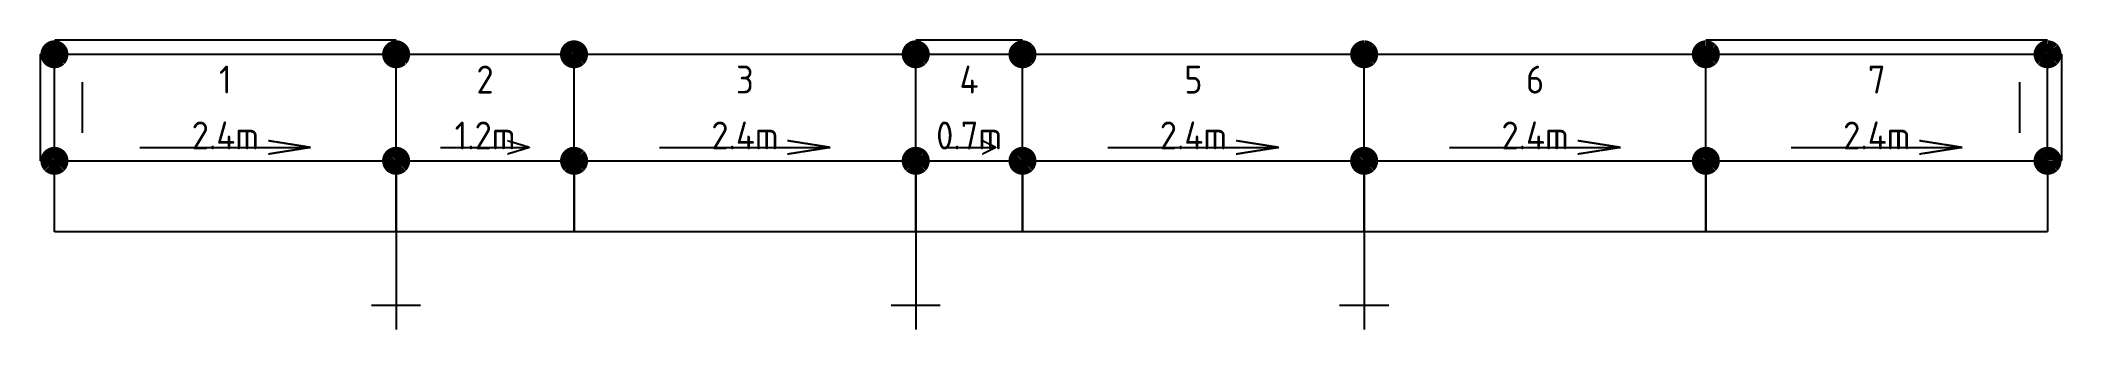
# Model space of a CAD drawing. Header units: millimetres. Extents: x 44718 to 59145, y -8772 to -6702.
import ezdxf
from ezdxf.enums import TextEntityAlignment as Align

# ---------------------------------------------------------------- set-up
doc = ezdxf.new("R2010")
doc.units = ezdxf.units.MM
doc.linetypes.add('KwikScaf_DASHED', pattern=[3.75, 2.5, -1.25])
doc.linetypes.add('KwikScaf_Line', pattern=[1, 1, 0])
doc.layers.add('KwikScaf Schematic', color=7, linetype='CONTINUOUS')
doc.styles.add('KwikScaf ISO', font='isocp.shx')

msp = doc.modelspace()

# ---------------------------------------------------------------- linework, layer by layer
at = {"layer": 'KwikScaf Schematic', "color": 3, "linetype": 'KwikScaf_DASHED'}
for p, q in [((47257, -6702), (44818, -6702)), ((59045, -6702), (56606, -6702)), ((44718, -7564), (44718, -6802)), ((59145, -6802), (59145, -7564)), ((45018, -7364), (45018, -7002)), ((58845, -7002), (58845, -7364))]:
    msp.add_line(p, q, dxfattribs=at)
at = {"layer": 'KwikScaf Schematic', "color": 4, "linetype": 'KwikScaf_DASHED'}
msp.add_line((51728, -6702), (50966, -6702), dxfattribs=at)
at = {"layer": 'KwikScaf Schematic', "color": 3, "linetype": 'KwikScaf_Line'}
for p, q in [((44818, -6802), (47257, -6802)), ((44818, -7564), (44818, -6802)), ((47257, -7564), (47257, -6802)), ((48527, -6802), (50966, -6802)), ((50966, -7564), (50966, -6802)), ((51728, -6802), (54167, -6802)), ((54167, -7564), (54167, -6802)), ((54167, -6802), (56606, -6802)), ((56606, -7564), (56606, -6802)), ((56606, -6802), (59045, -6802)), ((59045, -7564), (59045, -6802)), ((45428, -7469), (46647, -7469)), ((46647, -7469), (46343, -7421)), ((46647, -7469), (46343, -7517)), ((49137, -7469), (50356, -7469)), ((50356, -7469), (50052, -7421)), ((50356, -7469), (50052, -7517)), ((52338, -7469), (53557, -7469)), ((53557, -7469), (53253, -7421)), ((53557, -7469), (53253, -7517)), ((54777, -7469), (55996, -7469)), ((55996, -7469), (55692, -7421)), ((55996, -7469), (55692, -7517)), ((57216, -7469), (58435, -7469)), ((58435, -7469), (58131, -7421)), ((58435, -7469), (58131, -7517)), ((44818, -7564), (47257, -7564)), ((44818, -8072), (44818, -7564)), ((47257, -7564), (47257, -8072)), ((48527, -7564), (50966, -7564)), ((48527, -8072), (48527, -7564)), ((50966, -7564), (50966, -8072)), ((51728, -7564), (54167, -7564)), ((51728, -8072), (51728, -7564)), ((54167, -7564), (54167, -8072)), ((54167, -7564), (56606, -7564)), ((54167, -8072), (54167, -7564)), ((56606, -7564), (56606, -8072)), ((56606, -7564), (59045, -7564)), ((56606, -8072), (56606, -7564)), ((59045, -7564), (59045, -8072)), ((47257, -8072), (44818, -8072)), ((47257, -8072), (47257, -8772)), ((50966, -8072), (48527, -8072)), ((50966, -8072), (50966, -8772)), ((54167, -8072), (51728, -8072)), ((54167, -8072), (54167, -8772)), ((56606, -8072), (54167, -8072)), ((59045, -8072), (56606, -8072)), ((47082, -8597), (47432, -8597)), ((50791, -8597), (51141, -8597)), ((53992, -8597), (54342, -8597))]:
    msp.add_line(p, q, dxfattribs=at)
at = {"layer": 'KwikScaf Schematic', "color": 1, "linetype": 'KwikScaf_Line'}
for p, q in [((47257, -6802), (48527, -6802)), ((48527, -7564), (48527, -6802)), ((47575, -7469), (48210, -7469)), ((48210, -7469), (48051, -7421)), ((48210, -7469), (48051, -7517)), ((47257, -7564), (48527, -7564)), ((47257, -8072), (47257, -7564)), ((48527, -7564), (48527, -8072)), ((48527, -8072), (47257, -8072))]:
    msp.add_line(p, q, dxfattribs=at)
at = {"layer": 'KwikScaf Schematic', "color": 4, "linetype": 'KwikScaf_Line'}
for p, q in [((50966, -6802), (51728, -6802)), ((51728, -7564), (51728, -6802)), ((51157, -7469), (51538, -7469)), ((51538, -7469), (51442, -7421)), ((51538, -7469), (51442, -7517)), ((50966, -7564), (51728, -7564)), ((50966, -8072), (50966, -7564)), ((51728, -7564), (51728, -8072)), ((51728, -8072), (50966, -8072))]:
    msp.add_line(p, q, dxfattribs=at)
at = {"layer": 'KwikScaf Schematic', "color": 3, "linetype": 'KwikScaf_Line'}
for points in [[(44818, -6752, 100, 100, -0.198912), (44854, -6767, 100, 100, -0.198912), (44868, -6802, 100, 100, -0.198912), (44854, -6838, 100, 100, -0.198912), (44818, -6852, 100, 100, -0.198912), (44783, -6838, 100, 100, -0.198912), (44768, -6802, 100, 100, -0.198912), (44783, -6767, 100, 100, -0.198912)], [(47257, -6752, 100, 100, -0.198912), (47293, -6767, 100, 100, -0.198912), (47307, -6802, 100, 100, -0.198912), (47293, -6838, 100, 100, -0.198912), (47257, -6852, 100, 100, -0.198912), (47222, -6838, 100, 100, -0.198912), (47207, -6802, 100, 100, -0.198912), (47222, -6767, 100, 100, -0.198912)], [(48527, -6752, 100, 100, -0.198912), (48563, -6767, 100, 100, -0.198912), (48577, -6802, 100, 100, -0.198912), (48563, -6838, 100, 100, -0.198912), (48527, -6852, 100, 100, -0.198912), (48492, -6838, 100, 100, -0.198912), (48477, -6802, 100, 100, -0.198912), (48492, -6767, 100, 100, -0.198912)], [(50966, -6752, 100, 100, -0.198912), (51002, -6767, 100, 100, -0.198912), (51016, -6802, 100, 100, -0.198912), (51002, -6838, 100, 100, -0.198912), (50966, -6852, 100, 100, -0.198912), (50931, -6838, 100, 100, -0.198912), (50916, -6802, 100, 100, -0.198912), (50931, -6767, 100, 100, -0.198912)], [(51728, -6752, 100, 100, -0.198912), (51764, -6767, 100, 100, -0.198912), (51778, -6802, 100, 100, -0.198912), (51764, -6838, 100, 100, -0.198912), (51728, -6852, 100, 100, -0.198912), (51693, -6838, 100, 100, -0.198912), (51678, -6802, 100, 100, -0.198912), (51693, -6767, 100, 100, -0.198912)], [(54167, -6752, 100, 100, -0.198912), (54203, -6767, 100, 100, -0.198912), (54217, -6802, 100, 100, -0.198912), (54203, -6838, 100, 100, -0.198912), (54167, -6852, 100, 100, -0.198912), (54132, -6838, 100, 100, -0.198912), (54117, -6802, 100, 100, -0.198912), (54132, -6767, 100, 100, -0.198912)], [(54167, -6752, 100, 100, -0.198912), (54203, -6767, 100, 100, -0.198912), (54217, -6802, 100, 100, -0.198912), (54203, -6838, 100, 100, -0.198912), (54167, -6852, 100, 100, -0.198912), (54132, -6838, 100, 100, -0.198912), (54117, -6802, 100, 100, -0.198912), (54132, -6767, 100, 100, -0.198912)], [(56606, -6752, 100, 100, -0.198912), (56642, -6767, 100, 100, -0.198912), (56656, -6802, 100, 100, -0.198912), (56642, -6838, 100, 100, -0.198912), (56606, -6852, 100, 100, -0.198912), (56571, -6838, 100, 100, -0.198912), (56556, -6802, 100, 100, -0.198912), (56571, -6767, 100, 100, -0.198912)], [(56606, -6752, 100, 100, -0.198912), (56642, -6767, 100, 100, -0.198912), (56656, -6802, 100, 100, -0.198912), (56642, -6838, 100, 100, -0.198912), (56606, -6852, 100, 100, -0.198912), (56571, -6838, 100, 100, -0.198912), (56556, -6802, 100, 100, -0.198912), (56571, -6767, 100, 100, -0.198912)], [(59045, -6752, 100, 100, -0.198912), (59081, -6767, 100, 100, -0.198912), (59095, -6802, 100, 100, -0.198912), (59081, -6838, 100, 100, -0.198912), (59045, -6852, 100, 100, -0.198912), (59010, -6838, 100, 100, -0.198912), (58995, -6802, 100, 100, -0.198912), (59010, -6767, 100, 100, -0.198912)], [(47257, -7514, 100, 100, -0.198912), (47293, -7529, 100, 100, -0.198912), (47307, -7564, 100, 100, -0.198912), (47293, -7600, 100, 100, -0.198912), (47257, -7614, 100, 100, -0.198912), (47222, -7600, 100, 100, -0.198912), (47207, -7564, 100, 100, -0.198912), (47222, -7529, 100, 100, -0.198912)], [(50966, -7514, 100, 100, -0.198912), (51002, -7529, 100, 100, -0.198912), (51016, -7564, 100, 100, -0.198912), (51002, -7600, 100, 100, -0.198912), (50966, -7614, 100, 100, -0.198912), (50931, -7600, 100, 100, -0.198912), (50916, -7564, 100, 100, -0.198912), (50931, -7529, 100, 100, -0.198912)], [(54167, -7514, 100, 100, -0.198912), (54203, -7529, 100, 100, -0.198912), (54217, -7564, 100, 100, -0.198912), (54203, -7600, 100, 100, -0.198912), (54167, -7614, 100, 100, -0.198912), (54132, -7600, 100, 100, -0.198912), (54117, -7564, 100, 100, -0.198912), (54132, -7529, 100, 100, -0.198912)], [(56606, -7514, 100, 100, -0.198912), (56642, -7529, 100, 100, -0.198912), (56656, -7564, 100, 100, -0.198912), (56642, -7600, 100, 100, -0.198912), (56606, -7614, 100, 100, -0.198912), (56571, -7600, 100, 100, -0.198912), (56556, -7564, 100, 100, -0.198912), (56571, -7529, 100, 100, -0.198912)], [(59045, -7514, 100, 100, -0.198912), (59081, -7529, 100, 100, -0.198912), (59095, -7564, 100, 100, -0.198912), (59081, -7600, 100, 100, -0.198912), (59045, -7614, 100, 100, -0.198912), (59010, -7600, 100, 100, -0.198912), (58995, -7564, 100, 100, -0.198912), (59010, -7529, 100, 100, -0.198912)]]:
    msp.add_lwpolyline(points, format="xyseb", close=True, dxfattribs=at)
at = {"layer": 'KwikScaf Schematic', "color": 1, "linetype": 'KwikScaf_Line'}
msp.add_lwpolyline([(47257, -6752, 100, 100, -0.198912), (47293, -6767, 100, 100, -0.198912), (47307, -6802, 100, 100, -0.198912), (47293, -6838, 100, 100, -0.198912), (47257, -6852, 100, 100, -0.198912), (47222, -6838, 100, 100, -0.198912), (47207, -6802, 100, 100, -0.198912), (47222, -6767, 100, 100, -0.198912)], format="xyseb", close=True, dxfattribs=at)
at = {"layer": 'KwikScaf Schematic', "color": 1, "linetype": 'KwikScaf_Line', "const_width": 100}
for points in [[(48527, -6752, -0.198912), (48563, -6767, -0.198912), (48577, -6802, -0.198912), (48563, -6838, -0.198912), (48527, -6852, -0.198912), (48492, -6838, -0.198912), (48477, -6802, -0.198912), (48492, -6767, -0.198912)], [(47257, -7514, -0.198912), (47293, -7529, -0.198912), (47307, -7564, -0.198912), (47293, -7600, -0.198912), (47257, -7614, -0.198912), (47222, -7600, -0.198912), (47207, -7564, -0.198912), (47222, -7529, -0.198912)], [(48527, -7514, -0.198912), (48563, -7529, -0.198912), (48577, -7564, -0.198912), (48563, -7600, -0.198912), (48527, -7614, -0.198912), (48492, -7600, -0.198912), (48477, -7564, -0.198912), (48492, -7529, -0.198912)]]:
    msp.add_lwpolyline(points, format="xyb", close=True, dxfattribs=at)
at = {"layer": 'KwikScaf Schematic', "color": 4, "linetype": 'KwikScaf_Line'}
for points in [[(50966, -6752, 100, 100, -0.198912), (51002, -6767, 100, 100, -0.198912), (51016, -6802, 100, 100, -0.198912), (51002, -6838, 100, 100, -0.198912), (50966, -6852, 100, 100, -0.198912), (50931, -6838, 100, 100, -0.198912), (50916, -6802, 100, 100, -0.198912), (50931, -6767, 100, 100, -0.198912)], [(51728, -7514, 100, 100, -0.198912), (51764, -7529, 100, 100, -0.198912), (51778, -7564, 100, 100, -0.198912), (51764, -7600, 100, 100, -0.198912), (51728, -7614, 100, 100, -0.198912), (51693, -7600, 100, 100, -0.198912), (51678, -7564, 100, 100, -0.198912), (51693, -7529, 100, 100, -0.198912)]]:
    msp.add_lwpolyline(points, format="xyseb", close=True, dxfattribs=at)
at = {"layer": 'KwikScaf Schematic', "color": 4, "linetype": 'KwikScaf_Line', "const_width": 100}
for points in [[(51728, -6752, -0.198912), (51764, -6767, -0.198912), (51778, -6802, -0.198912), (51764, -6838, -0.198912), (51728, -6852, -0.198912), (51693, -6838, -0.198912), (51678, -6802, -0.198912), (51693, -6767, -0.198912)], [(50966, -7514, -0.198912), (51002, -7529, -0.198912), (51016, -7564, -0.198912), (51002, -7600, -0.198912), (50966, -7614, -0.198912), (50931, -7600, -0.198912), (50916, -7564, -0.198912), (50931, -7529, -0.198912)]]:
    msp.add_lwpolyline(points, format="xyb", close=True, dxfattribs=at)
at = {"layer": 'KwikScaf Schematic', "color": 3, "linetype": 'KwikScaf_Line', "const_width": 100}
for points in [[(44818, -7514, -0.198912), (44854, -7529, -0.198912), (44868, -7564, -0.198912), (44854, -7600, -0.198912), (44818, -7614, -0.198912), (44783, -7600, -0.198912), (44768, -7564, -0.198912), (44783, -7529, -0.198912)], [(48527, -7514, -0.198912), (48563, -7529, -0.198912), (48577, -7564, -0.198912), (48563, -7600, -0.198912), (48527, -7614, -0.198912), (48492, -7600, -0.198912), (48477, -7564, -0.198912), (48492, -7529, -0.198912)], [(51728, -7514, -0.198912), (51764, -7529, -0.198912), (51778, -7564, -0.198912), (51764, -7600, -0.198912), (51728, -7614, -0.198912), (51693, -7600, -0.198912), (51678, -7564, -0.198912), (51693, -7529, -0.198912)], [(54167, -7514, -0.198912), (54203, -7529, -0.198912), (54217, -7564, -0.198912), (54203, -7600, -0.198912), (54167, -7614, -0.198912), (54132, -7600, -0.198912), (54117, -7564, -0.198912), (54132, -7529, -0.198912)], [(56606, -7514, -0.198912), (56642, -7529, -0.198912), (56656, -7564, -0.198912), (56642, -7600, -0.198912), (56606, -7614, -0.198912), (56571, -7600, -0.198912), (56556, -7564, -0.198912), (56571, -7529, -0.198912)]]:
    msp.add_lwpolyline(points, format="xyb", close=True, dxfattribs=at)

# ---------------------------------------------------------------- texts
at = {"layer": 'KwikScaf Schematic', "style": 'KwikScaf ISO'}
for s, p in [('1', (46038, -6983)), ('2', (47892, -6983)), ('3', (49747, -6983)), ('4', (51347, -6983)), ('5', (52948, -6983)), ('6', (55387, -6983)), ('7', (57826, -6983)), ('2.4m', (46038, -7383)), ('1.2m', (47892, -7383)), ('2.4m', (49747, -7383)), ('0.7m', (51347, -7383)), ('2.4m', (52948, -7383)), ('2.4m', (55387, -7383)), ('2.4m', (57826, -7383))]:
    msp.add_text(s, height=200, dxfattribs=at).set_placement(p, align=Align.MIDDLE_CENTER)

doc.saveas('drawing.dxf')
